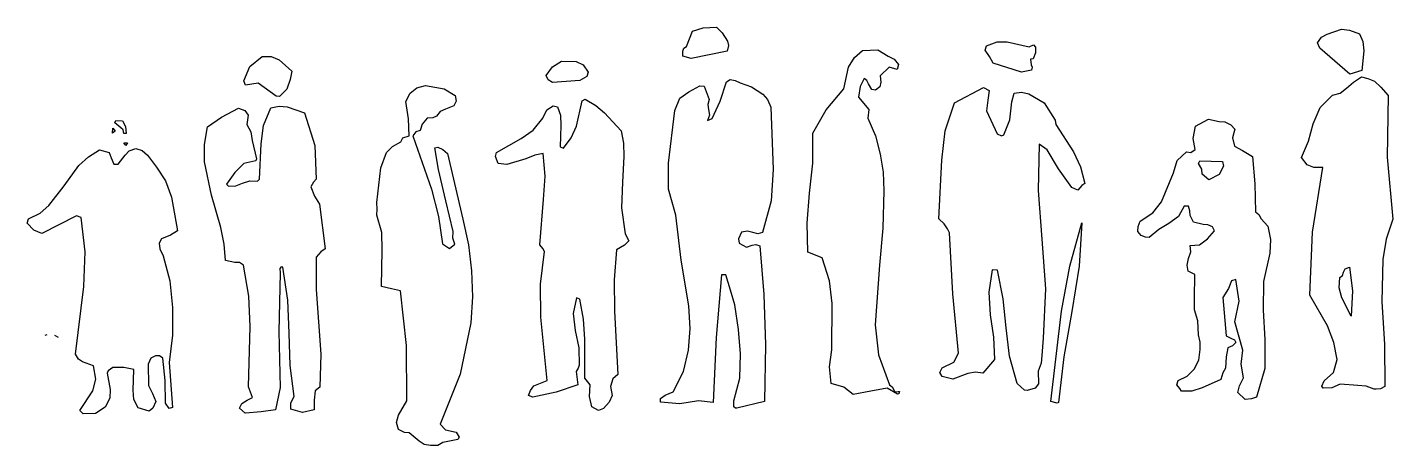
# Model space of a CAD drawing. Header units: metres. Extents: x 29.11 to 36.05, y 46.89 to 49.02.
import ezdxf

# ---------------------------------------------------------------- set-up
doc = ezdxf.new("R2010")
doc.units = ezdxf.units.M
doc.header["$MEASUREMENT"] = 0
doc.layers.add('PIBITOS', color=8, linetype='Continuous')

msp = doc.modelspace()

# ---------------------------------------------------------------- linework, layer by layer
at = {"layer": 'PIBITOS', "linetype": 'Continuous'}
for points in [[(32.4839, 48.8595), (32.4412, 48.8712), (32.4417, 48.897), (32.4464, 48.9119), (32.4595, 48.9202), (32.4913, 48.9991), (32.5455, 49.0151), (32.6122, 49.018), (32.6417, 48.9894), (32.6688, 48.9479), (32.6747, 48.9262), (32.6676, 48.8963), (32.4839, 48.8595)], [(35.8362, 48.779), (35.6842, 48.9114), (35.6719, 48.9396), (35.6919, 48.9672), (35.7202, 48.9838), (35.7939, 49.0079), (35.8347, 49.0027), (35.8859, 48.9844), (35.9022, 48.9453), (35.9076, 48.8979), (35.8968, 48.7991), (35.8362, 48.779)], [(34.1648, 48.7901), (34.0217, 48.8363), (34.003, 48.8689), (33.9801, 48.9017), (33.987, 48.9231), (34.0412, 48.9434), (34.0929, 48.9444), (34.2042, 48.9183), (34.2259, 48.9286), (34.2364, 48.9176), (34.2358, 48.8875), (34.2244, 48.8576), (34.2114, 48.8557), (34.2151, 48.8277), (34.2191, 48.8147), (34.2166, 48.7997), (34.1648, 48.7901)], [(30.3714, 48.6673), (30.2803, 48.7339), (30.2156, 48.7245), (30.2074, 48.7462), (30.237, 48.8187), (30.3005, 48.8689), (30.3457, 48.8701), (30.3862, 48.852), (30.4516, 48.7946), (30.4421, 48.7518), (30.4259, 48.7027), (30.3886, 48.6669), (30.3714, 48.6673)], [(33.5348, 47.1517), (33.4817, 47.183), (33.3975, 47.1677), (33.3089, 47.1503), (33.2603, 47.1879), (33.1961, 47.2065), (33.1872, 47.2906), (33.1999, 47.3786), (33.2008, 47.613), (33.1883, 47.7295), (33.15, 47.8465), (33.0775, 47.8739), (33.0743, 48.0224), (33.0863, 48.1749), (33.1025, 48.3273), (33.1038, 48.48), (33.1709, 48.599), (33.2615, 48.7046), (33.2854, 48.8159), (33.3145, 48.8648), (33.3562, 48.9004), (33.4337, 48.903), (33.4868, 48.8717), (33.5165, 48.856), (33.5396, 48.8297), (33.5326, 48.804), (33.492, 48.8157), (33.4458, 48.7715), (33.4494, 48.7392), (33.4446, 48.7156), (33.4227, 48.6989), (33.4034, 48.7015), (33.3868, 48.7298), (33.3786, 48.7472), (33.3638, 48.7583), (33.3435, 48.7178), (33.3358, 48.6621), (33.3883, 48.6007), (33.383, 48.5556), (33.4219, 48.4666), (33.4456, 48.3735), (33.4608, 48.2807), (33.4652, 48.1859), (33.4588, 47.9967), (33.4417, 47.8078), (33.42, 47.5049), (33.4381, 47.3518), (33.4929, 47.2), (33.5077, 47.1889), (33.5201, 47.165), (33.5373, 47.1667), (33.5438, 47.1666), (33.5413, 47.1537), (33.5348, 47.1517)], [(31.7778, 48.7374), (31.7565, 48.7507), (31.7463, 48.7725), (31.7774, 48.817), (31.8232, 48.8461), (31.8984, 48.8444), (31.9346, 48.8264), (31.9596, 48.7893), (31.9527, 48.7679), (31.9178, 48.7472), (31.7778, 48.7374)], [(31.1566, 46.8912), (31.1244, 46.8962), (31.099, 46.914), (31.0483, 46.956), (31.0246, 46.9565), (30.9949, 46.9722), (30.9849, 47.009), (30.9943, 47.0454), (31.0368, 47.1176), (31.0344, 47.3995), (31.004, 47.6777), (30.959, 47.6873), (30.9076, 47.6992), (30.9117, 47.8841), (30.9094, 47.9745), (30.8834, 48.0633), (30.8862, 48.0933), (30.8848, 48.1278), (30.9038, 48.3038), (30.9334, 48.3806), (30.9643, 48.4122), (31.0056, 48.4349), (31.0169, 48.4562), (31.0494, 48.4662), (31.0448, 48.5524), (31.0317, 48.6409), (31.0542, 48.6834), (31.087, 48.7107), (31.1325, 48.7226), (31.2268, 48.7054), (31.2819, 48.6719), (31.2877, 48.6417), (31.2765, 48.6183), (31.2331, 48.602), (31.207, 48.5897), (31.1871, 48.5665), (31.1697, 48.5582), (31.1396, 48.5567), (31.1152, 48.525), (31.1037, 48.493), (31.0821, 48.487), (31.0666, 48.4658), (31.1617, 48.1948), (31.1974, 48.0563), (31.2179, 47.9161), (31.2328, 47.9071), (31.254, 47.8937), (31.2803, 47.9147), (31.2702, 47.945), (31.2731, 47.9794), (31.2357, 48.1351), (31.1983, 48.2951), (31.1792, 48.4053), (31.1944, 48.4092), (31.2199, 48.3958), (31.2431, 48.3759), (31.3218, 48.0428), (31.3512, 47.911), (31.3655, 47.7794), (31.3712, 47.6481), (31.3618, 47.5149), (31.3087, 47.2536), (31.2063, 46.9998), (31.2336, 46.9713), (31.2872, 46.9593), (31.3038, 46.9331), (31.2971, 46.9225), (31.2452, 46.9108), (31.2193, 46.907), (31.1953, 46.8904), (31.1566, 46.8912)], [(32.7093, 47.0817), (32.7008, 47.0884), (32.7015, 47.1185), (32.732, 47.234), (32.7347, 47.3566), (32.7246, 47.4816), (32.7058, 47.6068), (32.6838, 47.6804), (32.6597, 47.7584), (32.6382, 47.7588), (32.6118, 47.441), (32.5959, 47.1101), (32.5208, 47.1182), (32.4258, 47.1031), (32.327, 47.1117), (32.3275, 47.1311), (32.3515, 47.1477), (32.3927, 47.164), (32.4445, 47.2683), (32.4705, 47.3753), (32.4795, 47.487), (32.4712, 47.6012), (32.4333, 47.8344), (32.4061, 48.063), (32.3682, 48.1951), (32.3689, 48.3263), (32.4006, 48.5945), (32.4257, 48.6585), (32.4716, 48.6898), (32.5282, 48.7208), (32.5497, 48.7182), (32.5762, 48.6509), (32.5691, 48.6252), (32.5729, 48.5993), (32.5765, 48.5713), (32.5673, 48.5435), (32.5912, 48.5537), (32.6319, 48.6432), (32.6642, 48.7414), (32.6816, 48.7518), (32.7074, 48.747), (32.7329, 48.7356), (32.7906, 48.715), (32.8478, 48.6772), (32.873, 48.6508), (32.8894, 48.6117), (32.9018, 48.2952), (32.8918, 48.1362), (32.8473, 47.9737), (32.8235, 47.9677), (32.7979, 47.9748), (32.7701, 47.9818), (32.7398, 47.976), (32.724, 47.942), (32.7278, 47.9204), (32.7661, 47.9002), (32.7943, 47.9103), (32.8137, 47.9142), (32.833, 47.9073), (32.8533, 47.6594), (32.8627, 47.4032), (32.8563, 47.1151), (32.7158, 47.0816), (32.7093, 47.0817)], [(35.96, 47.1778), (35.9195, 47.1937), (35.8765, 47.1968), (35.7863, 47.2031), (35.745, 47.1847), (35.6998, 47.1835), (35.6936, 47.1923), (35.7049, 47.22), (35.7532, 47.2619), (35.7719, 47.3282), (35.7544, 47.4147), (35.7218, 47.4993), (35.6328, 47.6561), (35.6463, 47.9764), (35.6988, 48.3044), (35.6536, 48.3054), (35.6195, 48.3191), (35.5902, 48.3563), (35.6264, 48.4394), (35.6499, 48.5271), (35.6861, 48.6102), (35.7478, 48.6734), (35.7867, 48.6832), (35.8195, 48.7083), (35.8547, 48.7398), (35.8961, 48.7669), (35.9282, 48.7576), (35.9623, 48.7439), (35.9939, 48.7131), (36.0317, 48.6714), (36.0269, 48.3574), (36.0544, 48.0427), (36.022, 47.9401), (36.0047, 47.8372), (35.9999, 47.6222), (36.0124, 47.4068), (36.0141, 47.1916), (35.9923, 47.1792), (35.9708, 47.1775), (35.96, 47.1778)], [(32.012, 47.0692), (31.978, 47.0871), (31.9662, 47.1412), (31.9697, 47.1992), (31.9425, 47.2342), (31.9426, 47.4321), (31.9362, 47.5334), (31.9169, 47.6349), (31.8999, 47.6418), (31.883, 47.5625), (31.894, 47.4762), (31.9115, 47.3876), (31.9138, 47.2994), (31.9092, 47.2844), (31.898, 47.2675), (31.9073, 47.2006), (31.7967, 47.1621), (31.6779, 47.1368), (31.6566, 47.1459), (31.6657, 47.1715), (31.6834, 47.1948), (31.7507, 47.2212), (31.7191, 47.5446), (31.7164, 47.7125), (31.7373, 47.8777), (31.729, 47.8929), (31.7144, 47.9126), (31.7323, 48.1424), (31.7414, 48.2606), (31.7311, 48.377), (31.6878, 48.3672), (31.6422, 48.3488), (31.5448, 48.3208), (31.5019, 48.3261), (31.4876, 48.3608), (31.4924, 48.3822), (31.6187, 48.4526), (31.6799, 48.4943), (31.7286, 48.5556), (31.7489, 48.5982), (31.7816, 48.6189), (31.803, 48.6142), (31.8193, 48.5708), (31.8203, 48.5191), (31.8178, 48.4095), (31.8349, 48.4026), (31.8726, 48.4556), (31.8998, 48.5152), (31.9284, 48.6437), (31.9437, 48.6519), (31.9989, 48.6206), (32.0433, 48.5831), (32.1273, 48.4908), (32.1388, 48.4282), (32.1416, 48.3614), (32.1344, 48.2304), (32.1294, 48.0992), (32.148, 47.9676), (32.1666, 47.9328), (32.1446, 47.9096), (32.1032, 47.8868), (32.0912, 47.7344), (32.0942, 47.5751), (32.1107, 47.252), (32.0844, 47.2311), (32.0728, 47.1905), (32.0825, 47.1451), (32.0667, 47.111), (32.038, 47.0794), (32.012, 47.0692)], [(34.1807, 47.1719), (34.1427, 47.2071), (34.1049, 47.3457), (34.0866, 47.4902), (34.0726, 47.6368), (34.0436, 47.7837), (34.0156, 47.7844), (33.9981, 47.6707), (34.0063, 47.5565), (34.0232, 47.4421), (34.0271, 47.328), (33.9675, 47.2583), (33.931, 47.2634), (33.8922, 47.2579), (33.8162, 47.2294), (33.7606, 47.2414), (33.7503, 47.2631), (33.7616, 47.2866), (33.8203, 47.3154), (33.8449, 47.36), (33.815, 47.6619), (33.7982, 47.972), (33.7879, 47.9938), (33.7712, 48.0178), (33.7439, 48.0442), (33.7591, 48.3429), (33.7774, 48.491), (33.8236, 48.6341), (33.9716, 48.7126), (34.0014, 48.6969), (33.9938, 48.6475), (33.9862, 48.5939), (34.0417, 48.4765), (34.063, 48.4653), (34.076, 48.4715), (34.1057, 48.5483), (34.1163, 48.6384), (34.128, 48.6833), (34.1647, 48.6889), (34.2032, 48.6795), (34.2797, 48.6348), (34.3358, 48.5453), (34.3396, 48.5237), (34.429, 48.3841), (34.4661, 48.308), (34.4879, 48.2236), (34.4726, 48.2132), (34.4527, 48.1899), (34.4208, 48.2035), (34.354, 48.2975), (34.2959, 48.3956), (34.2557, 48.4245), (34.2505, 48.1879), (34.2686, 47.9401), (34.2867, 47.688), (34.2747, 47.4366), (34.2685, 47.3485), (34.2655, 47.3098), (34.2495, 47.2693), (34.2524, 47.2047), (34.2347, 47.1836), (34.1936, 47.1716), (34.1807, 47.1719)], [(30.2131, 47.0551), (30.1857, 47.0815), (30.197, 47.105), (30.2232, 47.1216), (30.2515, 47.136), (30.2312, 47.1903), (30.2401, 47.4956), (30.2327, 47.6506), (30.2061, 47.8083), (30.1849, 47.8216), (30.1612, 47.8222), (30.1141, 47.8318), (30.1074, 47.9159), (30.0899, 48.0001), (30.0419, 48.1647), (30.0069, 48.3333), (30.0067, 48.4215), (30.0215, 48.5115), (30.0936, 48.5616), (30.1807, 48.607), (30.2127, 48.5955), (30.2294, 48.5715), (30.2219, 48.5243), (30.2426, 48.4873), (30.2502, 48.4419), (30.2718, 48.3489), (30.2673, 48.3383), (30.2067, 48.3246), (30.1606, 48.2804), (30.1184, 48.2211), (30.1289, 48.2101), (30.1655, 48.2115), (30.2003, 48.2257), (30.2371, 48.2378), (30.2758, 48.2348), (30.2867, 48.2454), (30.295, 48.4259), (30.3078, 48.5181), (30.3442, 48.6077), (30.3875, 48.6175), (30.4283, 48.6144), (30.5158, 48.5824), (30.5681, 48.4177), (30.575, 48.2454), (30.5618, 48.2307), (30.5484, 48.2073), (30.5667, 48.1596), (30.5916, 48.1181), (30.621, 47.8916), (30.5992, 47.877), (30.5749, 47.8496), (30.5755, 47.6839), (30.587, 47.5202), (30.5984, 47.3564), (30.5947, 47.1887), (30.5706, 47.1699), (30.5653, 47.1226), (30.5642, 47.0732), (30.5058, 47.0594), (30.4459, 47.0758), (30.4466, 47.108), (30.4624, 47.14), (30.4422, 47.2975), (30.4373, 47.4632), (30.4302, 47.6312), (30.4059, 47.7974), (30.3974, 47.7997), (30.3907, 47.7913), (30.3924, 47.7676), (30.3858, 47.4708), (30.3924, 47.1867), (30.3684, 47.0732), (30.295, 47.0619), (30.2153, 47.0551), (30.2131, 47.0551)], [(29.597, 48.4779), (29.5931, 48.4973), (29.5804, 48.5062), (29.5509, 48.5327), (29.5554, 48.5433), (29.5898, 48.5426), (29.6042, 48.5143), (29.6077, 48.4776), (29.597, 48.4779)], [(35.3027, 47.1256), (35.2669, 47.1608), (35.2741, 47.1951), (35.2944, 47.2355), (35.283, 47.3046), (35.291, 47.3754), (35.2512, 47.5204), (35.2728, 47.6254), (35.2559, 47.7355), (35.2343, 47.7295), (35.2183, 47.689), (35.1894, 47.6444), (35.2065, 47.4483), (35.2342, 47.4347), (35.2491, 47.428), (35.2553, 47.4149), (35.2399, 47.398), (35.216, 47.3878), (35.2064, 47.3429), (35.2029, 47.2848), (35.1895, 47.2615), (35.1801, 47.2273), (35.0845, 47.1842), (35.0325, 47.1681), (34.9787, 47.1672), (34.9704, 47.1803), (34.9558, 47.1999), (34.9627, 47.2213), (35.0084, 47.244), (35.0436, 47.2798), (35.0683, 47.3244), (35.0738, 47.3802), (35.0746, 47.4168), (35.0668, 47.4535), (35.0619, 47.5246), (35.046, 47.5809), (35.0451, 47.639), (35.0478, 47.7616), (35.0137, 47.7774), (35.0079, 47.8076), (35.0152, 47.8419), (35.0267, 47.8761), (35.0231, 47.9084), (35.0705, 47.9117), (35.1121, 47.943), (35.1474, 47.9831), (35.137, 48.0027), (35.1136, 48.014), (35.09, 48.0145), (35.0407, 48.0263), (35.0243, 48.0611), (35.0227, 48.0848), (35.0146, 48.1087), (34.9931, 48.1091), (34.9639, 48.056), (34.9158, 48.0205), (34.8635, 47.9894), (34.8153, 47.9496), (34.796, 47.95), (34.7746, 47.9591), (34.7579, 47.9788), (34.7584, 48.0046), (34.7698, 48.0323), (34.8331, 48.074), (34.8774, 48.1311), (34.9387, 48.2782), (34.9573, 48.3401), (35.0056, 48.3842), (35.0271, 48.3816), (35.0489, 48.3962), (35.0394, 48.4523), (35.0515, 48.5145), (35.1169, 48.5517), (35.1704, 48.5398), (35.2005, 48.537), (35.2302, 48.5213), (35.2513, 48.4993), (35.2396, 48.4565), (35.2494, 48.4133), (35.2897, 48.3909), (35.3407, 48.3618), (35.3527, 48.2217), (35.356, 48.0796), (35.3729, 48.0663), (35.3854, 48.0445), (35.419, 48.0072), (35.4325, 47.9381), (35.4288, 47.8693), (35.3977, 47.7259), (35.3945, 47.5797), (35.4041, 47.431), (35.403, 47.2826), (35.361, 47.1372), (35.335, 47.1292), (35.3027, 47.1256)], [(29.5389, 48.4792), (29.5395, 48.505), (29.5521, 48.4896), (29.5389, 48.4792)], [(29.3891, 47.0518), (29.3723, 47.0694), (29.439, 47.169), (29.4532, 47.2289), (29.4418, 47.2959), (29.3863, 47.3165), (29.3651, 47.3299), (29.3506, 47.356), (29.3926, 47.6993), (29.3987, 47.8756), (29.3789, 48.0503), (29.3554, 48.0594), (29.1791, 47.9686), (29.1387, 47.9867), (29.105, 48.0219), (29.1119, 48.0433), (29.1707, 48.0721), (29.2146, 48.112), (29.2921, 48.2114), (29.3675, 48.3151), (29.4158, 48.3592), (29.4725, 48.3946), (29.5217, 48.3806), (29.5319, 48.3545), (29.5462, 48.3219), (29.5677, 48.3215), (29.6032, 48.368), (29.623, 48.3891), (29.6577, 48.4012), (29.6897, 48.3919), (29.7172, 48.3677), (29.7632, 48.3064), (29.8089, 48.2365), (29.8394, 48.1541), (29.87, 47.9835), (29.833, 47.9606), (29.7874, 47.9423), (29.7762, 47.921), (29.7798, 47.8908), (29.7962, 47.856), (29.83, 47.7284), (29.8442, 47.5925), (29.8433, 47.4527), (29.8273, 47.3132), (29.8437, 47.0848), (29.8264, 47.0787), (29.8077, 47.1071), (29.8059, 47.2212), (29.7955, 47.3354), (29.7785, 47.3465), (29.757, 47.347), (29.7331, 47.3346), (29.7195, 47.3048), (29.7214, 47.1972), (29.742, 47.1559), (29.7584, 47.1146), (29.7447, 47.0805), (29.725, 47.0659), (29.6694, 47.0822), (29.6467, 47.1257), (29.6435, 47.1731), (29.6479, 47.2784), (29.5965, 47.2882), (29.5406, 47.2873), (29.5165, 47.2706), (29.512, 47.2599), (29.5273, 47.1757), (29.5242, 47.1327), (29.5017, 47.0859), (29.4515, 47.0547), (29.3891, 47.0518)], [(29.6064, 48.4174), (29.5959, 48.4306), (29.6153, 48.4301), (29.6064, 48.4174)], [(35.1187, 48.2419), (35.0849, 48.2706), (35.0833, 48.2965), (35.0667, 48.3248), (35.0735, 48.3397), (35.1874, 48.3351), (35.1933, 48.3113), (35.1709, 48.2687), (35.1187, 48.2419)], [(34.347, 47.1058), (34.315, 47.1151), (34.3681, 47.5743), (34.4119, 47.8036), (34.4727, 48.0238), (34.4592, 47.8025), (34.4219, 47.5732), (34.3802, 47.3417), (34.3536, 47.11), (34.347, 47.1058)], [(35.8434, 47.5482), (35.796, 47.6418), (35.7821, 47.6937), (35.7854, 47.7453), (35.7985, 47.7557), (35.8032, 47.7729), (35.8122, 47.7899), (35.8339, 47.798), (35.8506, 47.6771), (35.8434, 47.5482)], [(29.1957, 47.4519), (29.2065, 47.456)], [(29.2643, 47.4397), (29.2451, 47.4508)]]:
    msp.add_lwpolyline(points, dxfattribs=at)

doc.saveas('drawing.dxf')
